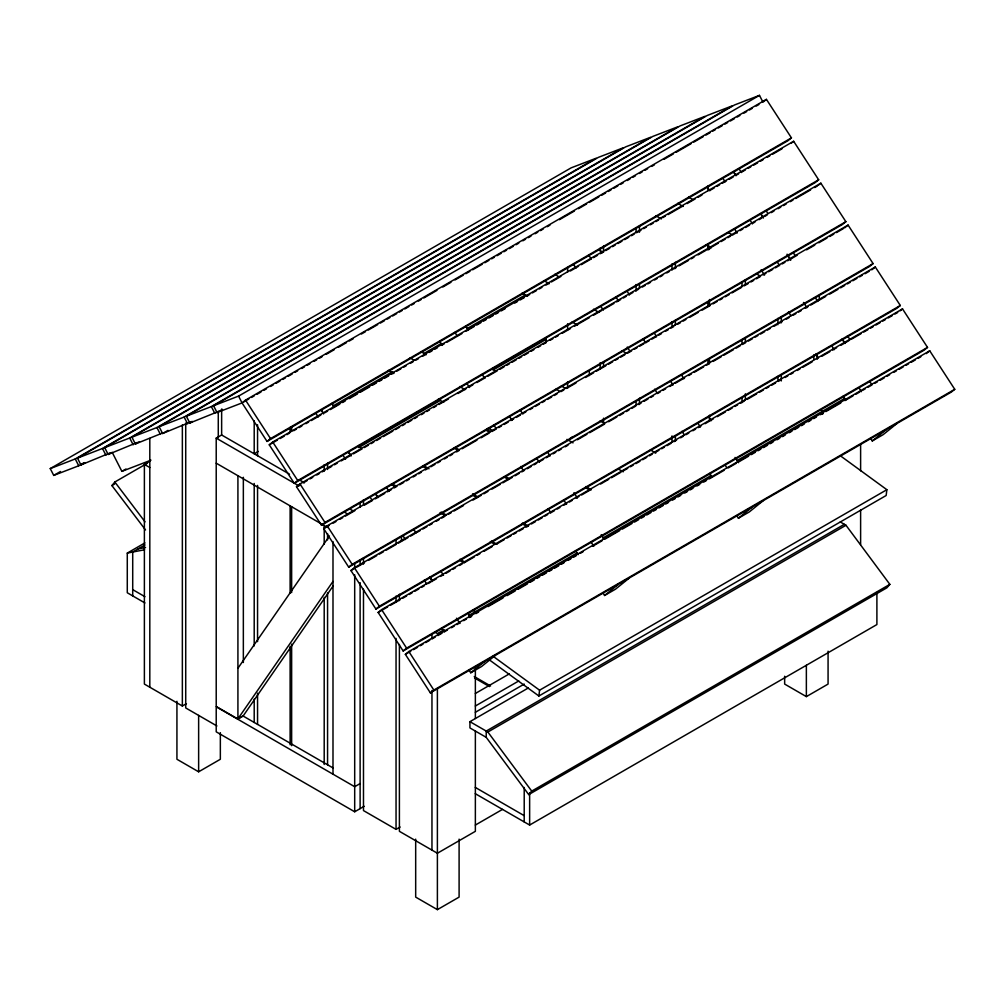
<?xml version="1.0" encoding="UTF-8"?>
<svg xmlns="http://www.w3.org/2000/svg" width="1005" height="1005" viewBox="0 0 1005 1005"><rect width="100%" height="100%" fill="white"/><g stroke="black" fill="none" stroke-linecap="round" stroke-linejoin="round"><path stroke-width="1.5" d="M488.518 659.255L538.881 696L539.585 690.196L886.862 489.699L840.268 455.717M886.862 489.699L886.159 495.503L538.881 696M237.921 668.275L329.439 536.004M332.994 581.418L237.921 718.826L243.348 715.698L333.082 585.99M145.537 529.949L111.907 485.578L114.834 482.011L147.396 463.205M528.278 687.998L469.938 721.678L469.938 727.934L486.219 737.343L528.718 794.591L531.733 791.111L889.852 584.357L845.984 525.263L840.281 521.959M889.852 584.357L886.85 587.825L528.718 794.591M766.426 99.369L245.522 400.116L242.042 402.917L217.03 412.553L213.563 405.731L734.467 104.985L759.478 95.362L762.958 102.183L766.426 99.369L791.438 137.873L787.97 140.687L267.054 441.434L242.042 402.917L238.574 396.108L213.563 405.731M267.054 441.434L270.533 438.62L791.438 137.873M269.265 444.826L272.732 442.024L793.649 141.278L818.66 179.782L815.181 182.596L294.277 483.33L269.265 444.826L277.405 440.127M294.277 483.33L297.744 480.528L818.66 179.782M296.488 486.734L299.955 483.92L820.859 183.186L845.871 221.69L842.404 224.492L321.5 525.238L296.488 486.734L300.558 484.385M791.324 143.15L793.649 141.278M321.5 525.238L324.967 522.437L845.871 221.69M323.698 528.643L327.178 525.829L848.082 225.082L873.094 263.599L869.627 266.4L348.71 567.147L323.698 528.643L329.125 525.502M818.547 185.058L820.859 183.186M348.71 567.147L352.19 564.333L873.094 263.599M350.921 570.539L354.388 567.737L875.305 266.991L900.317 305.495L896.837 308.309L375.933 609.055L350.921 570.539L353.634 568.981M844.615 227.896L848.082 225.082M375.933 609.055L379.4 606.241L900.317 305.495M378.144 612.447L381.611 609.646L902.515 308.899L927.527 347.403L924.06 350.217L403.143 650.951L378.144 612.447L387.629 606.97M871.825 269.805L875.305 266.991M403.143 650.951L406.623 648.15L927.527 347.403M405.354 654.356L408.834 651.542L929.738 350.808L954.75 389.312L951.27 392.113L430.366 692.86L405.354 654.356L410.781 651.227M900.204 310.771L902.515 308.899M430.366 692.86L433.846 690.058L954.75 389.312M469.021 670.134L470.729 672.772L484.624 661.529M495.478 655.273L481.583 666.503L470.729 672.772M602.874 592.862L604.583 595.488L618.477 584.257M629.331 578.001L615.437 589.232L604.583 595.488M926.271 353.609L929.738 350.808M736.715 515.59L738.424 518.216L752.318 506.985M763.172 500.716L749.278 511.947L738.424 518.216M870.556 438.306L872.265 440.944L886.159 429.713M897.013 423.444L883.119 434.675L872.265 440.944M50.25 468.594L571.154 167.848L596.166 158.225L75.262 458.958L50.25 468.594L53.73 475.403L78.729 465.78L84.156 462.652M77.473 458.117L598.377 157.37L623.389 147.748L102.485 448.481L77.473 458.117L80.94 464.938L110.022 452.954M53.73 475.403L60.501 471.496M104.683 447.64L625.6 146.893L650.612 137.27L129.695 438.004L104.683 447.64L108.163 454.461L137.245 442.476M80.94 464.938L85.01 462.576M131.906 437.162L652.81 136.416L677.822 126.793L156.918 427.527L131.906 437.162L135.374 443.984L163.099 432.791M108.163 454.461L110.877 452.891M159.129 426.685L680.033 125.939L705.045 116.316L184.141 417.062L159.129 426.685L162.596 433.507L191.679 421.522M135.374 443.984L139.444 441.635M186.34 416.208L707.256 115.462L732.268 105.839L211.352 406.585L186.34 416.208L189.819 423.03L217.545 411.836M162.596 433.507L168.023 430.366M189.819 423.03L192.533 421.459M238.574 396.108L759.478 95.362M217.03 412.553L222.457 409.412M112.158 452.263L121.881 471.358L125.952 469.008M243.398 402.138L248.825 399.01M251.539 397.44L254.252 395.87M256.966 394.312L261.036 391.963M263.75 390.392L266.463 388.822M270.533 386.473L273.247 384.902M275.96 383.345L280.031 380.995M282.744 379.425L285.458 377.855M288.171 376.297L292.241 373.948M294.955 372.378L297.668 370.807M301.739 368.458L304.452 366.9M307.153 365.33L309.867 363.76M313.937 361.411L316.65 359.84M319.364 358.283L322.077 356.712M326.148 354.363L334.288 349.665M338.358 347.315L346.499 342.617M349.212 341.047L353.283 338.698M361.423 333.999L365.493 331.65M368.207 330.08L377.704 324.602M380.418 323.032L384.488 320.683M387.189 319.125L389.902 317.555M392.616 315.985L396.686 313.635M399.4 312.078L402.113 310.507M404.827 308.937L408.897 306.588M411.61 305.018L414.324 303.46M418.394 301.111L421.108 299.54M423.821 297.97L436.936 290.407M442.816 287.015L450.956 282.317M455.026 279.955L463.167 275.257M465.868 273.699L469.938 271.35M472.652 269.78L482.149 264.302M484.862 262.732L488.933 260.383M491.646 258.813L494.36 257.255M497.073 255.685L501.143 253.335M503.857 251.765L506.57 250.195M509.284 248.637L513.354 246.288M516.067 244.718L518.781 243.147M522.851 240.798L525.565 239.24M528.278 237.67L530.992 236.1M535.062 233.75L537.775 232.193M540.489 230.622L543.19 229.052M547.26 226.703L549.974 225.133M559.471 219.655L574.395 211.037M578.465 208.688L586.606 203.99M589.319 202.42L598.817 196.942M601.53 195.372L605.6 193.023M608.314 191.465L611.027 189.895M613.741 188.324L617.811 185.975M620.512 184.418L623.226 182.847M627.296 180.498L630.009 178.928M632.723 177.37L635.436 175.8M639.507 173.45L642.22 171.88M644.934 170.31L647.647 168.752M651.717 166.403L654.431 164.833M663.928 159.355L673.425 153.866M676.139 152.308L691.063 143.69M693.777 142.12L703.261 136.642M705.975 135.072L710.045 132.723M712.759 131.153L715.472 129.595M718.186 128.024L722.256 125.675M724.969 124.105L727.683 122.535M730.396 120.977L734.467 118.628M737.18 117.057L739.894 115.487M743.964 113.138L746.677 111.58M749.391 110.01L752.104 108.439M756.175 106.09L758.888 104.533M186.428 703.663L182.357 706.013L144.381 684.078L144.381 464.398L149.808 461.257M111.907 485.578L114.62 484.021M243.348 715.899L237.921 719.027L216.213 706.502L216.213 438.13L221.64 434.989L289.528 474.184M332.931 406.045L392.616 371.586M423.821 353.572L441.459 343.396M467.225 328.509L525.565 294.829M280.119 438.557L284.189 436.208M286.902 434.65L289.616 433.08M293.686 430.73L296.4 429.16M299.113 427.602L301.827 426.032M305.897 423.683L308.598 422.113M311.311 420.555L320.809 415.065M324.879 412.716L327.592 411.145M330.306 409.588L339.803 404.098M342.517 402.54L345.23 400.97M349.3 398.621L357.441 393.922M360.154 392.352L369.652 386.875M372.365 385.304L376.435 382.955M379.149 381.385L381.862 379.827M384.576 378.257L388.634 375.908M391.347 374.337L394.061 372.78M396.774 371.209L400.844 368.86M403.558 367.29L406.271 365.72M410.341 363.37L413.055 361.813M415.769 360.242L418.482 358.672M422.552 356.323L425.266 354.765M429.336 352.416L432.05 350.846M434.763 349.275L437.477 347.717M441.547 345.368L444.26 343.798M446.974 342.228L461.898 333.61M465.956 331.261L474.096 326.562M476.81 325.004L480.88 322.655M483.593 321.085L486.307 319.515M489.02 317.957L493.091 315.608M495.804 314.037L498.518 312.467M501.231 310.897L505.301 308.548M514.799 303.07L517.512 301.5M520.226 299.942L524.296 297.593M527.009 296.023L529.723 294.452M532.436 292.895L536.507 290.546M539.22 288.975L541.921 287.405M545.991 285.056L548.705 283.485M551.418 281.928L560.916 276.438M570.413 270.961L578.553 266.262M581.267 264.692L590.764 259.215M593.478 257.644L597.548 255.295M600.261 253.725L602.975 252.167M605.688 250.597L609.759 248.248M612.472 246.677L615.186 245.12M617.899 243.549L621.957 241.2M624.67 239.63L628.741 237.281M631.454 235.71L634.168 234.152M636.881 232.582L640.951 230.233M643.665 228.663L646.378 227.105M650.449 224.756L653.162 223.185M655.876 221.615L658.589 220.057M662.659 217.708L665.373 216.138M668.086 214.568L683.011 205.95M687.081 203.6L695.221 198.902M697.935 197.344L701.992 194.995M710.133 190.297L714.203 187.948M716.917 186.377L719.63 184.807M722.344 183.249L726.414 180.887M729.128 179.33L733.198 176.981M735.911 175.41L738.625 173.84M741.338 172.282L745.409 169.933M748.122 168.363L750.836 166.792M753.549 165.235L757.619 162.885M760.333 161.315L763.046 159.745M767.117 157.396L769.83 155.825M772.544 154.268L782.028 148.778M258.272 451.433L254.202 453.783L254.202 420.831M144.946 602.962L127.283 592.762L127.283 553.089L144.921 542.901M144.921 544.986L132.71 552.034L132.71 595.902M359.25 446.308L440.642 399.312M493.556 368.772L541.029 341.361M358.71 447.552L440.102 400.568M493.003 370.028L545.903 339.476M303.271 482.815L307.329 480.465M310.043 478.895L312.756 477.337M316.826 474.988L319.54 473.418M322.253 471.848L324.967 470.29M329.037 467.941L331.75 466.37M334.464 464.8L337.178 463.242M341.248 460.893L349.388 456.195M353.459 453.833L361.599 449.135M364.312 447.577L368.383 445.228M371.096 443.657L373.81 442.087M376.523 440.529L380.594 438.18M383.307 436.61L392.792 431.132M395.505 429.562L399.575 427.213M402.289 425.643L405.002 424.072M407.716 422.515L411.786 420.165M414.5 418.595L417.213 417.025M421.283 414.676L423.997 413.118M426.71 411.548L429.424 409.977M433.494 407.628L436.208 406.07M438.921 404.5L448.418 399.01M457.916 393.533L466.044 388.834M468.757 387.264L472.827 384.915M476.898 382.566L485.038 377.867M487.752 376.31L497.249 370.82M499.962 369.25L504.033 366.9M506.746 365.343L509.46 363.772M512.173 362.202L516.243 359.853M518.957 358.295L521.67 356.725M524.384 355.154L528.454 352.805M531.168 351.248L533.881 349.677M537.951 347.328L540.665 345.758M543.366 344.187L546.079 342.63M550.15 340.28L552.863 338.71M555.577 337.14L558.29 335.582M562.36 333.233L570.501 328.534M574.571 326.185L589.495 317.567M593.566 315.218L601.706 310.52M604.42 308.95L613.917 303.472M616.63 301.902L620.688 299.553M623.402 297.983L626.115 296.425M628.829 294.854L632.899 292.505M635.612 290.935L638.326 289.365M642.396 287.015L645.11 285.458M647.823 283.887L650.537 282.317M654.607 279.968L657.32 278.41M660.034 276.84L662.747 275.27M666.817 272.92L669.531 271.363M673.601 269.001L676.315 267.443M679.028 265.873L688.526 260.396M691.239 258.825L693.952 257.255M698.01 254.906L706.151 250.207M708.864 248.65L718.361 243.16M721.075 241.589L725.145 239.24M727.859 237.683L730.572 236.112M733.286 234.542L737.356 232.193M740.069 230.635L742.783 229.065M745.496 227.494L749.567 225.145M752.28 223.587L754.994 222.017M759.064 219.668L761.777 218.098M764.491 216.527L767.204 214.97M771.275 212.62L773.988 211.05M778.046 208.701L780.759 207.131M783.473 205.573L786.186 204.002M790.257 201.653L792.97 200.083M795.684 198.525L810.608 189.907M814.678 187.558L817.392 185.988M333.195 523.153L335.909 521.595M339.979 519.246L342.692 517.676M345.406 516.105L354.903 510.628M364.4 505.138L372.541 500.44M375.254 498.882L384.739 493.392M387.453 491.834L391.523 489.485M394.236 487.915L396.95 486.345M399.663 484.774L403.734 482.425M406.447 480.867L409.161 479.297M413.231 476.948L415.944 475.378M418.658 473.82L421.371 472.25M425.442 469.9L428.155 468.33M430.869 466.772L434.939 464.423M437.652 462.853L440.366 461.282M444.436 458.933L447.15 457.363M449.863 455.805L452.577 454.235M456.647 451.886L459.36 450.315M462.074 448.758L476.986 440.14M481.056 437.791L489.196 433.092M491.91 431.522L495.98 429.173M498.694 427.602L501.407 426.045M504.121 424.474L508.191 422.125M510.904 420.555L513.618 418.997M516.331 417.427L520.402 415.078M523.115 413.507L525.829 411.95M529.899 409.6L532.612 408.03M535.326 406.46L539.396 404.111M542.097 402.54L544.811 400.982M547.524 399.412L551.594 397.063M554.308 395.493L557.021 393.935M561.091 391.586L563.805 390.015M566.519 388.445L576.016 382.968M585.513 377.478L593.654 372.78M596.367 371.222L605.864 365.732M608.578 364.174L612.648 361.825M615.361 360.255L618.075 358.685M620.776 357.127L624.846 354.765M627.56 353.207L631.63 350.858M634.343 349.288L637.057 347.717M639.77 346.16L643.841 343.811M646.554 342.24L649.268 340.67M651.981 339.112L656.051 336.763M658.765 335.193L661.478 333.622M665.549 331.273L668.262 329.715M670.976 328.145L673.689 326.575M677.759 324.226L680.473 322.655M683.186 321.098L685.9 319.527M689.97 317.178L698.098 312.48M702.168 310.13L710.309 305.432M713.022 303.862L717.093 301.513M719.806 299.942L722.52 298.385M725.233 296.814L729.303 294.465M732.017 292.895L741.514 287.417M744.228 285.847L748.298 283.498M751.011 281.94L753.725 280.37M756.438 278.8L760.509 276.45M763.222 274.88L765.936 273.322M768.649 271.752L772.719 269.403M775.433 267.832L778.134 266.275M782.204 263.926L784.918 262.355M787.631 260.785L797.128 255.308M806.626 249.818L814.766 245.12M818.836 242.77L826.977 238.072M829.69 236.514L833.761 234.165M836.474 232.595L843.258 228.675M570.325 438.155L573.038 436.597M356.348 567.41L364.488 562.712M368.559 560.363L376.699 555.664M379.413 554.094L383.483 551.745M386.184 550.187L395.681 544.697M398.395 543.127L407.892 537.65M410.605 536.08L414.676 533.73M417.389 532.173L420.103 530.602M422.816 529.032L426.886 526.683M429.6 525.125L432.313 523.555M436.384 521.206L439.097 519.635M441.811 518.065L444.524 516.507M448.594 514.158L451.308 512.588M454.021 511.017L463.506 505.54M473.003 500.063L481.144 495.365M483.857 493.794L487.928 491.445M491.998 489.096L500.138 484.397M502.852 482.827L512.349 477.35M515.062 475.78L519.133 473.43M521.846 471.86L524.56 470.302M527.273 468.732L531.344 466.383M534.057 464.813L536.77 463.242M539.484 461.684L543.542 459.335M546.255 457.765L548.969 456.195M553.039 453.845L555.752 452.288M558.466 450.717L561.179 449.147M565.25 446.798L567.963 445.24M577.46 439.75L586.958 434.273M589.671 432.703L604.595 424.085M608.666 421.736L616.806 417.037M619.507 415.48L623.577 413.118M626.291 411.56L629.004 409.99M631.718 408.419L635.788 406.07M638.502 404.513L641.215 402.942M643.929 401.372L647.999 399.023M650.712 397.465L653.426 395.895M657.496 393.545L660.21 391.975M662.923 390.417L665.637 388.847M669.707 386.498L672.42 384.928M675.134 383.357L684.631 377.88M688.701 375.531L691.415 373.961M694.128 372.403L703.613 366.913M706.327 365.355L709.04 363.785M713.11 361.436L721.251 356.737M723.964 355.167L733.462 349.69M736.175 348.119L740.245 345.77M742.959 344.2L745.672 342.642M748.386 341.072L752.456 338.723M755.17 337.152L757.883 335.582M760.597 334.024L764.667 331.675M767.38 330.105L770.094 328.534M774.164 326.185L776.865 324.628M779.578 323.057L782.292 321.487M786.362 319.138L789.076 317.58M793.146 315.231L795.86 313.661M798.573 312.09L801.287 310.532M805.357 308.171L808.07 306.613M810.784 305.043L825.708 296.425M829.778 294.076L837.919 289.377M840.632 287.819L844.702 285.47M847.416 283.9L850.13 282.33M852.843 280.759L856.901 278.41M859.614 276.852L862.328 275.282M865.041 273.712L869.111 271.363M390.342 605.399L399.839 599.922M402.553 598.352L406.623 596.003M409.337 594.432L412.05 592.875M414.764 591.304L418.834 588.955M421.547 587.385L424.261 585.827M428.331 583.478L431.045 581.908M433.758 580.337L436.472 578.767M440.542 576.418L443.255 574.86M445.969 573.29L450.039 570.941M452.752 569.37L455.466 567.812M459.536 565.463L462.237 563.893M464.951 562.323L474.448 556.845M477.161 555.275L479.875 553.705M483.945 551.356L492.086 546.657M496.156 544.308L504.296 539.61M507.01 538.052L511.08 535.703M513.794 534.132L516.507 532.562M519.221 531.004L523.291 528.655M526.004 527.085L528.718 525.514M531.431 523.944L535.502 521.595M538.215 520.037L542.273 517.688M544.986 516.118L547.7 514.547M550.413 512.99L554.484 510.641M557.197 509.07L559.911 507.5M563.981 505.151L566.694 503.593M569.408 502.023L572.121 500.452M576.192 498.103L578.905 496.533M581.619 494.975L591.116 489.485M600.613 484.008L608.754 479.31M611.467 477.739L620.952 472.262M623.665 470.692L627.736 468.343M630.449 466.772L633.163 465.215M635.876 463.644L639.946 461.295M642.66 459.725L646.73 457.375M649.444 455.818L652.157 454.247M654.871 452.677L658.941 450.328M661.654 448.758L664.368 447.2M667.081 445.63L671.152 443.28M673.865 441.71L676.579 440.152M680.649 437.803L683.362 436.233M686.076 434.663L688.789 433.105M692.86 430.756L695.573 429.185M698.274 427.615L700.988 426.057M705.058 423.708L713.198 418.997M717.269 416.648L725.409 411.95M728.123 410.392L732.193 408.043M734.906 406.472L737.62 404.902M740.333 403.344L744.404 400.995M747.117 399.425L756.614 393.935M759.328 392.377L763.398 390.028M766.112 388.458L768.825 386.887M771.538 385.33L775.596 382.98M778.31 381.41L781.023 379.84M785.093 377.491L787.807 375.933M790.52 374.363L793.234 372.792M797.304 370.443L800.018 368.873M802.731 367.315L812.228 361.825M821.726 356.348L829.866 351.65M832.58 350.079L836.65 347.73M840.72 345.381L848.861 340.682M851.574 339.112L861.059 333.635M863.772 332.065L867.843 329.715M870.556 328.158L873.27 326.587M875.983 325.017L880.053 322.668M882.767 321.11L885.48 319.54M888.194 317.969L892.264 315.62M894.978 314.05L897.691 312.492M444.172 629.645L437.389 633.565L434.675 631.994M468.581 615.55L577.109 552.901M602.887 538.014L711.402 475.365M737.18 460.478L844.351 398.608M176.93 701.314L176.93 759.265L198.638 771.802L220.346 759.265L220.346 732.645M413.495 649.657L417.565 647.308M420.278 645.738L422.992 644.18M425.705 642.61L429.776 640.26M432.489 638.69L435.203 637.12M437.916 635.562L441.986 633.213M444.7 631.643L447.413 630.072M451.484 627.723L454.197 626.165M456.911 624.595L459.624 623.025M463.682 620.675L466.395 619.118M469.109 617.547L471.822 615.977M475.893 613.628L478.606 612.058M488.103 606.58L503.028 597.962M507.098 595.613L515.238 590.915M517.952 589.357L527.449 583.867M530.163 582.297L534.233 579.948M536.946 578.39L539.66 576.82M542.361 575.249L546.431 572.9M549.145 571.343L551.858 569.772M554.572 568.202L558.642 565.853M561.355 564.295L564.069 562.725M568.139 560.375L570.853 558.805M573.566 557.235L576.28 555.677M580.35 553.328L583.063 551.758M592.561 546.28L602.058 540.791M604.771 539.233L619.683 530.615M622.397 529.045L631.894 523.567M634.607 521.997L638.678 519.648M641.391 518.077L644.105 516.52M646.818 514.949L650.888 512.6M653.602 511.03L656.315 509.472M659.029 507.902L663.099 505.553M665.812 503.982L668.526 502.412M672.596 500.063L675.31 498.505M678.023 496.935L680.737 495.365M684.807 493.015L687.52 491.458M690.234 489.887L692.948 488.317M697.005 485.968L699.719 484.41M703.789 482.048L706.502 480.491M709.216 478.92L724.14 470.302M728.21 467.953L736.351 463.255M739.064 461.697L748.562 456.207M751.275 454.637L755.345 452.288M758.059 450.73L760.772 449.16M763.486 447.589L767.556 445.24M770.27 443.682L772.983 442.112M777.041 439.763L779.754 438.193M782.468 436.635L785.181 435.065M789.252 432.715L791.965 431.145M794.679 429.575L798.749 427.226M801.462 425.668L804.176 424.097M808.246 421.748L810.96 420.178M813.673 418.62L816.387 417.05M820.457 414.701L823.17 413.13M825.884 411.573L840.808 402.955M844.878 400.606L853.019 395.907M855.72 394.337L859.79 391.988M862.504 390.417L865.217 388.86M867.931 387.289L872.001 384.94M874.714 383.37L877.428 381.812M880.141 380.242L884.212 377.893M886.925 376.322L889.639 374.752M893.709 372.403L896.422 370.845M899.136 369.275L903.206 366.925M905.92 365.355L908.633 363.797M911.347 362.227L915.417 359.878M918.13 358.308L920.844 356.75M475.365 693.475L509.284 673.903M475.365 706.013L518.781 680.95M475.365 712.281L524.208 684.078M360.117 783.573L354.69 786.714L216.213 706.766L216.213 731.828L354.69 811.776L364.187 806.286M844.351 524.309L486.219 731.075L486.219 737.343M469.938 721.678L487.865 732.017L845.984 525.263M363.483 589.181L363.483 810.583L396.045 829.376L400.116 827.027M475.365 825.055L502.5 809.389M475.264 793.674L529.635 825.055L876.9 624.557L876.9 592.51M415.681 839.15L415.681 897.113L437.389 909.638L459.097 897.113L459.097 839.15M784.654 676.252L784.654 684.078L806.362 696.616L828.07 684.078L828.07 651.19M121.881 471.358L150.951 460.164M138.137 548.906L145.537 547.486M127.283 553.089L144.557 549.76M688.588 197.081L692.608 199.405M677.734 203.349L683.099 206.44M728.663 232.745L732.683 235.07M655.951 215.824L661.353 218.952M705.95 244.692L711.352 247.808M755.948 273.561L760.006 275.898M819.929 409.575L822.643 411.133L822.643 414.274M554.747 274.352L558.767 276.677M543.893 280.621L549.258 283.712M593.478 309.239L598.842 312.341M522.11 293.096L527.512 296.224M572.109 321.964L577.511 325.092M622.108 350.833L626.153 353.17M561.38 386.008L565.451 388.357M555.953 389.136L560.024 391.485M600.173 420.932L604.244 423.281M650.361 449.913L655.788 453.041M420.907 351.624L426.258 354.727M566.983 439.361L573.038 442.866M617.811 468.707L623.226 471.835M410.053 357.893L414.073 360.217M459.637 386.523L464.988 389.613M388.257 370.38L393.671 373.496M438.255 399.236L443.67 402.364M488.254 428.105L492.312 430.442M486.571 429.286L490.654 431.635M585.815 486.571L591.241 489.711M485.49 429.901L489.573 432.263M586.078 487.978L588.804 489.548M455.102 447.451L459.185 449.8M505.402 476.483L509.485 478.845M454.021 448.079L458.104 450.428M504.322 477.111L508.392 479.473M423.633 465.617L429.072 468.757M472.576 493.87L478.003 497.01M522.864 522.914L528.303 526.055M422.552 466.245L426.623 468.606M472.84 495.289L476.923 497.638M521.783 523.542L527.223 526.683M392.164 483.794L396.246 486.144M441.095 512.048L446.534 515.188M491.395 541.079L496.834 544.22M391.083 484.423L395.153 486.772M440.014 512.676L445.454 515.804M490.314 541.708L494.385 544.057M459.926 559.257L465.365 562.385M460.202 560.664L464.272 563.014M299.025 479.674L304.452 482.802M349.263 508.668L353.333 511.03M216.213 438.13L299.025 485.943M343.836 511.809L347.906 514.158M472.652 610.073L475.365 611.63M216.213 463.192L327.542 527.462M144.381 464.398L149.808 467.526M474.26 676.541L490.566 685.963M474.523 677.96L489.485 686.591M132.71 589.634L144.946 596.694M475.264 787.405L524.208 815.658M243.361 716.176L332.969 767.908M216.917 725.962L185.724 707.947L185.724 423.03M493.003 656.215L539.585 690.196M114.834 482.011L145.034 521.846M487.865 732.017L531.733 791.111M738.876 168.639L741.439 172.546M766.225 210.912L767.933 213.512M793.573 253.185L795.294 255.785M847.491 335.846L850.054 339.765M733.449 171.767L736.012 175.687M760.798 214.04L763.373 217.959M787.292 255.019L790.721 260.232M842.064 338.986L844.627 342.893M321.06 409.864L323.623 413.771M348.408 452.137L350.984 456.044M375.77 494.41L377.478 497.01M429.675 577.071L432.25 580.978M315.633 412.992L318.208 416.899M342.981 455.265L345.557 459.172M370.343 497.538L372.051 500.138M424.248 580.199L426.824 584.119M733.399 171.554L735.962 175.486M760.672 213.537L763.235 217.469M787.091 254.202L790.495 259.453M815.206 297.505L817.769 301.437M842.479 339.476L845.029 343.421M869.752 381.46L871.448 384.086M722.557 177.822L725.108 181.754M749.818 219.794L752.381 223.738M777.091 261.777L779.641 265.722M803.51 302.455L806.915 307.706M831.625 345.745L834.188 349.677M858.898 387.729L861.448 391.661M707.244 186.88L709.806 190.824M734.605 229.002L737.168 232.946M761.112 269.805L764.529 275.081M788.473 311.939L791.035 315.884M815.834 354.061L818.397 358.006M843.195 396.184L845.758 400.128M599.558 248.825L602.121 252.757M626.831 290.809L629.381 294.741M654.092 332.793L656.654 336.725M681.365 374.777L683.928 378.709M708.638 416.761L711.188 420.693M735.044 457.426L738.461 462.677M588.704 255.094L591.267 259.026M615.977 297.078L618.527 301.01M643.25 339.062L645.8 342.994M670.511 381.033L673.074 384.978M697.784 423.017L700.334 426.962M725.045 465.001L726.753 467.627M573.403 264.152L575.966 268.096M600.764 306.274L603.327 310.218M627.271 347.089L630.06 351.386M654.632 389.211L657.195 393.156M681.993 431.333L684.556 435.278M709.354 473.456L711.917 477.413M465.717 326.097L468.267 330.042M492.99 368.081L494.686 370.707M520.251 410.065L522.814 413.997M547.524 452.049L550.074 455.981M573.943 492.714L577.347 497.965M601.204 534.698L603.766 538.642M454.863 332.366L457.426 336.298M482.136 374.35L484.686 378.282M509.397 416.334L511.96 420.266M536.67 458.318L539.22 462.25M563.943 500.302L566.493 504.234M591.204 542.273L593.767 546.218M439.562 341.424L442.125 345.368M466.923 383.546L469.486 387.503M493.694 424.776L496.219 428.658M520.791 466.483L523.354 470.428M548.152 508.605L550.715 512.563M575.513 550.727L578.076 554.685M331.876 403.369L334.426 407.314M359.137 445.353L361.7 449.298M386.41 487.337L388.96 491.282M413.671 529.321L416.233 533.253M440.944 571.305L443.507 575.237M468.217 613.289L470.767 617.221M321.022 409.638L323.572 413.583M348.283 451.622L350.846 455.554M375.556 493.606L378.106 497.538M402.829 535.59L405.379 539.522M430.09 577.574L432.652 581.506M456.509 618.238L459.913 623.489M441.66 628.012L444.223 631.957M245.522 400.116L270.533 438.62M272.732 442.024L297.744 480.528M299.955 483.92L324.967 522.437M327.178 525.829L352.19 564.333M354.388 567.737L379.4 606.241M381.611 609.646L406.623 648.15M408.834 651.542L433.846 690.058M211.352 406.585L214.831 413.394M184.141 417.062L187.608 423.871M156.918 427.527L160.385 434.348M129.695 438.004L133.175 444.826M102.485 448.481L105.952 455.303M75.262 458.958L78.729 465.78M860.619 444.135L860.619 470.805M860.619 510.038L860.619 544.559M819.276 295.407L819.276 300.106M817.216 354.577L817.216 359.288M813.849 354.903L813.849 359.589M806.362 665.285L806.362 696.616M781.3 316.55L781.3 322.831M781.3 374.651L781.3 380.933M777.933 318.409L777.933 324.678M777.933 376.36L777.933 381.058M745.371 279.704L745.371 284.402M745.371 337.554L745.371 342.24M745.371 393.834L745.371 400.091M742.017 281.928L742.017 286.626M742.017 339.891L742.017 344.589M742.017 397.854L742.017 402.553M709.455 246.338L709.455 249.466M709.455 299.515L709.455 305.784M709.455 358.961L709.455 363.647M709.455 415.266L709.455 419.964M707.935 186.026L707.935 190.711M707.935 245.459L707.935 250.157M707.935 301.764L707.935 306.462M707.935 359.639L707.935 364.338M675.373 262.255L675.373 268.523M675.373 320.218L675.373 324.916M675.373 436.145L675.373 440.843M672.006 263.926L672.006 270.182M672.006 321.776L672.006 326.462M672.006 435.906L672.006 442.162M639.456 225.937L639.456 232.193M639.456 283.875L639.456 288.573M639.456 398.206L639.456 404.462M636.09 228.009L636.09 232.72M636.09 284.541L636.09 290.822M636.09 400.731L636.09 405.442M603.528 245.999L603.528 252.255M603.528 361.838L603.528 366.536M603.528 418.206L603.528 422.891M600.173 248.109L600.173 251.25M600.173 362.73L600.173 369.011M589.319 370.807L589.319 375.506M567.611 267.418L567.611 272.129M567.611 323.811L567.611 330.08M567.611 381.774L567.611 388.031M545.903 337.906L545.903 342.605M529.635 793.008L529.635 825.055M524.208 787.468L524.208 821.927M475.365 668.124L475.365 718.537M475.365 730.899L475.365 831.323L437.389 853.245L399.4 831.323L399.4 644.481M437.389 688.488L437.389 909.638M431.962 633.565L431.962 638.879M431.962 690.51L431.962 850.117M401.472 536.632L401.472 541.331M399.4 594.231L399.4 600.513M396.045 539.76L396.045 544.459M396.045 596.116L396.045 602.384M396.045 638.389L396.045 829.376M363.483 499.673L363.483 504.384M363.483 557.775L363.483 564.056M360.117 502.714L360.117 507.299M360.117 560.25L360.117 565.388M360.117 582.649L360.117 808.636M354.69 563.805L354.69 568.516M354.69 574.797L354.69 811.776M332.994 541.595L332.994 774.177M327.567 463.192L327.567 469.473M327.567 533.642L327.567 539.886M327.567 593L327.567 764.843M324.2 464.762L324.2 470.956M324.2 525.452L324.2 544.195M324.2 597.309L324.2 764.466M291.638 426.748L291.638 431.447M291.638 506.646L291.638 592.573M291.638 644.13L291.638 745.672M290.118 427.427L290.118 432.137M290.118 505.766L290.118 593.252M290.118 646.378L290.118 744.793M257.556 424.738L257.556 455.73M257.556 485.415L257.556 641.63M257.556 693.186L257.556 724.429M254.202 483.468L254.202 645.939M254.202 699.053L254.202 722.495M243.348 477.3L243.348 662.521M237.921 475.717L237.921 719.027M221.64 409.022L221.64 434.989M218.273 411.133L218.273 437.828M198.638 715.409L198.638 771.802M182.357 424.952L182.357 706.013M149.808 438.419L149.808 687.219"/></g></svg>
